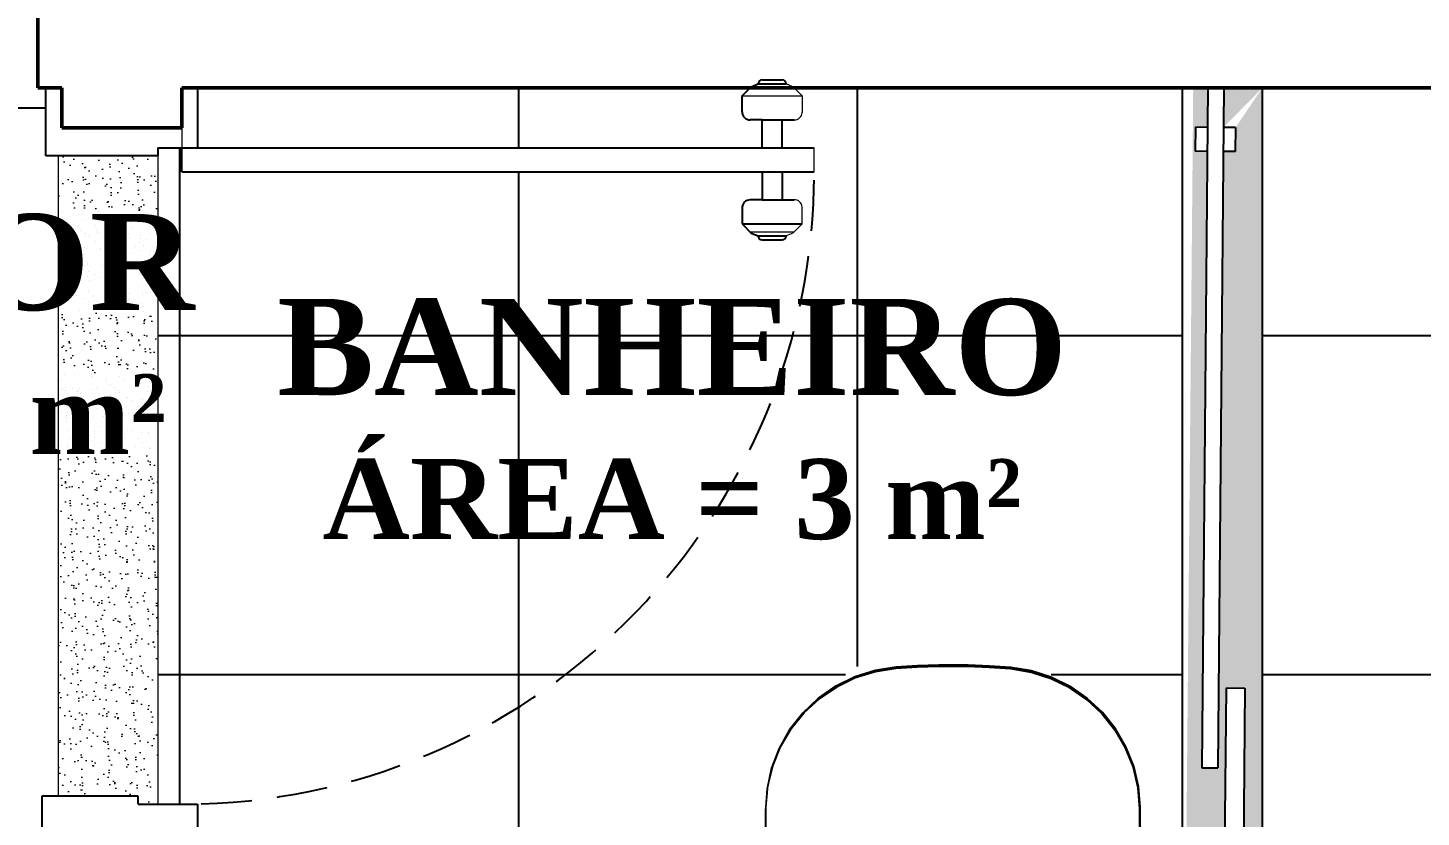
# Model space of a CAD drawing. Header units: millimetres. Extents: x 14929 to 124997, y 1647 to 25134.
# Drawn here: x 16077.2 to 16251.2, y 21783.3 to 21881.9 of the extents above; entities that cross this region are included whole.
import ezdxf

# ---------------------------------------------------------------- set-up
doc = ezdxf.new("R2010")
doc.units = ezdxf.units.MM
doc.linetypes.add('HIDDEN', pattern=[9.525, 6.35, -3.175])
for name, color, linetype in [('ACESSORIOS', 2, 'Continuous'), ('Piso', 55, 'Continuous'), ('PN010', 1, 'Continuous'), ('PORTAS', 3, 'Continuous'), ('Portas-Projeção', 55, 'HIDDEN')]:
    doc.layers.add(name, color=color, linetype=linetype)
for name, color, linetype, lineweight in [('Hachura', 1, 'Continuous', 9), ('Moveis', 1, 'Continuous', 9), ('Parede Baixa', 5, 'Continuous', 50), ('Pilares Sub-solo', 7, 'Continuous', 70), ('Pisos Externos', 15, 'Continuous', 9), ('Portas - Janelas', 2, 'Continuous', 20)]:
    doc.layers.add(name, color=color, linetype=linetype, lineweight=lineweight)
doc.styles.add('Valéria', font='romantic.ttf', dxfattribs={"height": 10})

# ---------------------------------------------------------------- blocks, each defined once
blk = doc.blocks.new('u')
at = {"layer": 'Moveis', "invisible_edges": 3}
for points in [[(12556.06, 3322.43), (12633.55, 3335.55), (12556.09, 3322.4)], [(12556.06, 3322.43), (12633.55, 3335.55), (12556.09, 3322.4)], [(12556.06, 3322.43), (12633.55, 3335.55), (12556.09, 3322.4)], [(12556.06, 3322.43), (12633.55, 3335.55), (12556.09, 3322.4)], [(12556.06, 3322.43), (12633.55, 3335.55), (12556.09, 3322.4)], [(12556.09, 3322.4), (12633.55, 3335.55), (12556.23, 3322.31)], [(12556.09, 3322.4), (12633.55, 3335.55), (12556.23, 3322.31)], [(12556.09, 3322.4), (12633.55, 3335.55), (12556.23, 3322.31)], [(12556.09, 3322.4), (12633.55, 3335.55), (12556.23, 3322.31)], [(12556.09, 3322.4), (12633.55, 3335.55), (12556.23, 3322.31)], [(12556.23, 3322.31), (12633.55, 3335.55), (12556.26, 3322.28)], [(12556.23, 3322.31), (12633.55, 3335.55), (12556.26, 3322.28)], [(12556.23, 3322.31), (12633.55, 3335.55), (12556.26, 3322.28)], [(12556.23, 3322.31), (12633.55, 3335.55), (12556.26, 3322.28)], [(12556.23, 3322.31), (12633.55, 3335.55), (12556.26, 3322.28)], [(12556.26, 3322.28), (12633.55, 3335.55), (12556.36, 3322.19)], [(12556.26, 3322.28), (12633.55, 3335.55), (12556.36, 3322.19)], [(12556.26, 3322.28), (12633.55, 3335.55), (12556.36, 3322.19)], [(12556.26, 3322.28), (12633.55, 3335.55), (12556.36, 3322.19)], [(12556.26, 3322.28), (12633.55, 3335.55), (12556.36, 3322.19)], [(12556.36, 3322.19), (12633.55, 3335.55), (12556.38, 3322.17)], [(12556.36, 3322.19), (12633.55, 3335.55), (12556.38, 3322.17)], [(12556.36, 3322.19), (12633.55, 3335.55), (12556.38, 3322.17)], [(12556.36, 3322.19), (12633.55, 3335.55), (12556.38, 3322.17)], [(12556.36, 3322.19), (12633.55, 3335.55), (12556.38, 3322.17)], [(12556.38, 3322.17), (12633.55, 3335.55), (12556.49, 3322.03)], [(12556.38, 3322.17), (12633.55, 3335.55), (12556.49, 3322.03)], [(12556.38, 3322.17), (12633.55, 3335.55), (12556.49, 3322.03)], [(12556.38, 3322.17), (12633.55, 3335.55), (12556.49, 3322.03)], [(12556.38, 3322.17), (12633.55, 3335.55), (12556.49, 3322.03)], [(12556.49, 3322.03), (12633.55, 3335.55), (12556.59, 3321.88)], [(12556.49, 3322.03), (12633.55, 3335.55), (12556.59, 3321.88)], [(12556.49, 3322.03), (12633.55, 3335.55), (12556.59, 3321.88)], [(12556.49, 3322.03), (12633.55, 3335.55), (12556.59, 3321.88)], [(12556.49, 3322.03), (12633.55, 3335.55), (12556.59, 3321.88)], [(12556.59, 3321.88), (12633.55, 3335.55), (12556.6, 3321.85)], [(12556.59, 3321.88), (12633.55, 3335.55), (12556.6, 3321.85)], [(12556.59, 3321.88), (12633.55, 3335.55), (12556.6, 3321.85)], [(12556.59, 3321.88), (12633.55, 3335.55), (12556.6, 3321.85)], [(12556.59, 3321.88), (12633.55, 3335.55), (12556.6, 3321.85)], [(12556.6, 3321.85), (12633.55, 3335.55), (12556.68, 3321.7)], [(12556.6, 3321.85), (12633.55, 3335.55), (12556.68, 3321.7)], [(12556.6, 3321.85), (12633.55, 3335.55), (12556.68, 3321.7)], [(12556.6, 3321.85), (12633.55, 3335.55), (12556.68, 3321.7)], [(12556.6, 3321.85), (12633.55, 3335.55), (12556.68, 3321.7)], [(12556.68, 3321.7), (12633.55, 3335.55), (12556.68, 3321.68)], [(12556.68, 3321.68), (12633.55, 3335.55), (12556.75, 3321.5)], [(12556.68, 3321.7), (12633.55, 3335.55), (12556.68, 3321.68)], [(12556.68, 3321.68), (12633.55, 3335.55), (12556.75, 3321.5)], [(12556.68, 3321.7), (12633.55, 3335.55), (12556.68, 3321.68)], [(12556.68, 3321.68), (12633.55, 3335.55), (12556.75, 3321.5)], [(12556.68, 3321.7), (12633.55, 3335.55), (12556.68, 3321.68)], [(12556.68, 3321.68), (12633.55, 3335.55), (12556.75, 3321.5)], [(12556.68, 3321.7), (12633.55, 3335.55), (12556.68, 3321.68)], [(12556.68, 3321.68), (12633.55, 3335.55), (12556.75, 3321.5)], [(12556.75, 3321.5), (12633.55, 3335.55), (12556.8, 3321.31)], [(12556.75, 3321.5), (12633.55, 3335.55), (12556.8, 3321.31)], [(12556.75, 3321.5), (12633.55, 3335.55), (12556.8, 3321.31)], [(12556.75, 3321.5), (12633.55, 3335.55), (12556.8, 3321.31)], [(12556.75, 3321.5), (12633.55, 3335.55), (12556.8, 3321.31)], [(12556.8, 3321.31), (12633.55, 3335.55), (12556.82, 3321.11)], [(12556.8, 3321.31), (12633.55, 3335.55), (12556.82, 3321.11)], [(12556.8, 3321.31), (12633.55, 3335.55), (12556.82, 3321.11)], [(12556.8, 3321.31), (12633.55, 3335.55), (12556.82, 3321.11)], [(12556.8, 3321.31), (12633.55, 3335.55), (12556.82, 3321.11)], [(12556.82, 3321.11), (12633.55, 3335.55), (12556.83, 3320.92)], [(12556.82, 3321.11), (12633.55, 3335.55), (12556.83, 3320.92)], [(12556.82, 3321.11), (12633.55, 3335.55), (12556.83, 3320.92)], [(12556.82, 3321.11), (12633.55, 3335.55), (12556.83, 3320.92)], [(12556.82, 3321.11), (12633.55, 3335.55), (12556.83, 3320.92)], [(12556.83, 3320.92), (12633.55, 3335.55), (12556.83, 3308.18)], [(12556.83, 3320.92), (12633.55, 3335.55), (12556.83, 3308.18)], [(12556.83, 3320.92), (12633.55, 3335.55), (12556.83, 3308.18)], [(12556.83, 3320.92), (12633.55, 3335.55), (12556.83, 3308.18)], [(12556.83, 3320.92), (12633.55, 3335.55), (12556.83, 3308.18)]]:
    blk.add_3dface(points, dxfattribs=at)

msp = doc.modelspace()

# ---------------------------------------------------------------- hatches: boundary and pattern name
at = {"layer": 'Piso'}
h = msp.add_hatch(dxfattribs=at)
h.set_pattern_fill('ANSI37', color=256, scale=13.333333, angle=225)
h.set_pattern_definition([(270, (-6467.544, 37760.763), (42.333333, -5e-14), []), (360, (-6467.544, 37760.763), (5e-14, 42.333333), [])])
h.paths.add_polyline_path([(16221.404, 21874.407), (16221.404, 21724.407), (16199.243, 21724.746), (16199.252, 21727.178), (16199.252, 21727.435), (16199.043, 21727.755), (16198.658, 21727.855), (16197.376, 21727.865), (16197.384, 21730.354), (16197.375, 21730.404), (16195.104, 21730.39), (16195.114, 21732.954), (16215.957, 21732.876), (16216.151, 21784.544), (16216.141, 21789.382), (16211.671, 21798.097), (16203.24, 21801.941), (16196.018, 21802.881), (16187.518, 21802.636), (16180.481, 21802.081), (16168.612, 21792.129), (16169.207, 21733.051), (16189.994, 21732.973), (16189.984, 21730.409), (16187.604, 21730.436), (16187.648, 21727.9), (16186.455, 21727.866), (16186.202, 21727.867), (16185.816, 21727.613), (16185.744, 21727.228), (16185.803, 21724.407), (16160.005, 21724.407), (16160.024, 21729.349), (16175.339, 21729.318), (16175.76, 21729.217), (16176.083, 21729.023), (16176.3, 21728.652), (16176.463, 21728.376), (16177.096, 21728.187), (16177.588, 21728.531), (16177.481, 21729.064), (16177.163, 21729.733), (16176.678, 21730.083), (16176.168, 21730.289), (16175.473, 21730.376), (16175.22, 21730.376), (16159.062, 21730.403), (16158.665, 21730.419), (16158.087, 21730.215), (16157.553, 21730.001), (16157.104, 21729.36), (16154.904, 21729.368), (16154.885, 21724.407), (16152.193, 21724.407), (16152.193, 21777.139), (16098.348, 21777.139), (16098.348, 21784.905), (16093.404, 21784.905), (16093.404, 21866.907), (16096.404, 21866.907), (16096.404, 21863.907), (16168.904, 21863.907), (16168.904, 21860.407), (16166.806, 21860.478), (16166.29, 21859.972), (16166.404, 21857.407), (16167.55, 21856.26), (16168.783, 21855.297), (16171.482, 21855.308), (16171.958, 21855.65), (16172.757, 21856.26), (16173.904, 21857.407), (16173.966, 21859.573), (16173.803, 21860.16), (16173.306, 21860.426), (16171.404, 21860.407), (16171.404, 21863.907), (16175.404, 21863.907), (16175.404, 21866.907), (16171.404, 21866.907), (16171.404, 21870.407), (16172.904, 21870.407), (16172.935, 21870.407), (16173.326, 21870.365), (16174.025, 21871.022), (16173.904, 21873.407), (16172.904, 21874.407), (16167.404, 21874.407), (16166.404, 21873.407), (16166.404, 21870.745), (16167.179, 21869.887), (16168.904, 21870.407), (16168.904, 21866.907), (16098.404, 21866.907), (16098.404, 21874.407), (16167.404, 21874.407)])
h.paths.add_polyline_path([(16296.404, 21874.407), (16296.404, 21724.407), (16280.921, 21725.798), (16280.421, 21727.142), (16280.197, 21727.421), (16274.156, 21727.339), (16274.283, 21731.148), (16273.648, 21736.718), (16272.521, 21736.718), (16272.521, 21764.945), (16285.093, 21764.945), (16285.093, 21795.626), (16254.349, 21795.626), (16254.349, 21764.945), (16266.921, 21764.945), (16266.921, 21736.718), (16265.794, 21736.718), (16265.286, 21729.971), (16265.286, 21727.339), (16259.366, 21727.339), (16258.994, 21727.391), (16258.521, 21725.798), (16231.404, 21724.407), (16231.404, 21874.407)])
at = {"layer": 'Pisos Externos'}
h = msp.add_hatch(dxfattribs=at)
h.set_pattern_fill('AR-SAND', color=256, scale=0.05, angle=495)
h.set_pattern_definition([(172.5, (24101.0074, -26357.9917), (-1.673767446, -1.78690674), [0, -1.9304, 0, -2.159, 0, -2.06375]), (142.5, (24101.0074, -26357.9917), (-4.12366426, -0.94505464), [0, -1.0414, 0, -1.7399, 0, -0.66675]), (102.5, (24102.112, -26359.0962), (-2.80166156, 2.79149913), [0, -0.635, 0, -2.286, 0, -2.9845]), (92.5, (24102.112, -26359.0962), (-3.4877539, 1.91140555), [0, -0.3175, 0, -1.4986, 0, -1.7145])])
h.paths.add_polyline_path([(16226.588, 21874.424), (16226.545, 21869.454), (16231.404, 21874.407)])
h.paths.add_polyline_path([(16228.045, 21869.448), (16228.02, 21866.447), (16231.404, 21874.407)], flags=17)
h.paths.add_polyline_path([(16222.768, 21874.486), (16222.725, 21869.486), (16223.045, 21869.484), (16224.545, 21869.471), (16224.588, 21874.471)])
h.paths.add_polyline_path([(16222.725, 21869.486), (16222.7, 21866.501), (16223.02, 21866.5), (16223.045, 21869.484)])
h.paths.add_polyline_path([(16226.235, 21720.816), (16226.243, 21720.816), (16226.23, 21719.291)])
h.paths.add_polyline_path([(16226.273, 21724.407), (16221.404, 21724.407), (16222.7, 21866.478), (16224.52, 21866.471), (16223.863, 21789.474), (16225.863, 21789.457), (16225.949, 21799.456), (16226.906, 21799.448)])
h.paths.add_polyline_path([(16231.404, 21724.407), (16228.589, 21724.407), (16229.228, 21799.428), (16225.949, 21799.456), (16226.52, 21866.454), (16228.02, 21866.441), (16231.404, 21874.407)])
h = msp.add_hatch(dxfattribs=at)
h.set_pattern_fill('AR-SAND', color=256, scale=0.05, angle=315)
h.set_pattern_definition([(352.5, (8437.3162, 118665.8552), (1.673767446, 1.786906744), [0, -1.9304, 0, -2.159, 0, -2.06375]), (322.5, (8437.3162, 118665.8552), (4.12366426, 0.94505464), [0, -1.0414, 0, -1.7399, 0, -0.66675]), (282.5, (8436.2117, 118666.9598), (2.80166156, -2.79149913), [0, -0.635, 0, -2.286, 0, -2.9845]), (272.5, (8436.2117, 118666.9598), (3.48775391, -1.91140555), [0, -0.3175, 0, -1.4986, 0, -1.7145])])
h.paths.add_polyline_path([(16090.932, 21785.907), (16090.932, 21784.905), (16093.404, 21784.905), (16093.404, 21865.907), (16080.989, 21865.907), (16080.989, 21785.907)])

# ---------------------------------------------------------------- linework, layer by layer
at = {"layer": 'ACESSORIOS', "color": 2, "linetype": 'Continuous'}
for p, q in [((16079.404, 21865.907), (16079.404, 21874.407)), ((16098.404, 21866.907), (16098.404, 21874.407))]:
    msp.add_line(p, q, dxfattribs=at)
at = {"layer": 'ACESSORIOS'}
for p, q in [((16079.404, 21874.407), (16081.404, 21874.407)), ((16098.404, 21874.407), (16096.404, 21874.407))]:
    msp.add_line(p, q, dxfattribs=at)
at = {"layer": 'Hachura'}
for p, q in [((16080.989, 21785.908), (16080.989, 21865.907)), ((16093.404, 21865.907), (16093.404, 21784.905))]:
    msp.add_line(p, q, dxfattribs=at)
at = {"layer": 'Moveis'}
for p, q in [((16180.481, 21800.861), (16183.019, 21801.665)), ((16183.031, 21801.611), (16180.502, 21800.809)), ((16183.019, 21801.665), (16185.647, 21802.081)), ((16183.031, 21801.611), (16185.652, 21802.025)), ((16183.053, 21801.455), (16185.622, 21801.857)), ((16188.283, 21802.03), (16185.622, 21801.857)), ((16185.647, 21802.081), (16188.311, 21802.253)), ((16188.313, 21802.197), (16185.652, 21802.025)), ((16188.283, 21802.03), (16190.948, 21802.111)), ((16188.311, 21802.253), (16190.978, 21802.335)), ((16190.979, 21802.278), (16188.313, 21802.197)), ((16190.948, 21802.111), (16194.62, 21802.097)), ((16190.978, 21802.335), (16192.312, 21802.341)), ((16194.65, 21802.265), (16190.979, 21802.278)), ((16192.312, 21802.341), (16194.651, 21802.321)), ((16194.62, 21802.097), (16197.284, 21801.996)), ((16197.315, 21802.163), (16194.65, 21802.265)), ((16194.651, 21802.321), (16197.318, 21802.219)), ((16197.284, 21801.996), (16199.944, 21801.804)), ((16197.315, 21802.163), (16199.975, 21801.971)), ((16197.318, 21802.219), (16199.98, 21802.027)), ((16202.51, 21801.382), (16199.944, 21801.804)), ((16202.54, 21801.55), (16199.975, 21801.971)), ((16199.98, 21802.027), (16202.553, 21801.604)), ((16202.54, 21801.55), (16205.016, 21800.757)), ((16202.553, 21801.604), (16205.037, 21800.809)), ((16178.093, 21799.687), (16180.481, 21800.861)), ((16178.121, 21799.639), (16180.502, 21800.809)), ((16180.571, 21800.681), (16178.23, 21799.552)), ((16183.053, 21801.455), (16180.571, 21800.681)), ((16202.51, 21801.382), (16204.986, 21800.59)), ((16207.319, 21799.443), (16204.986, 21800.59)), ((16205.016, 21800.757), (16207.349, 21799.611)), ((16205.037, 21800.809), (16207.378, 21799.659)), ((16173.972, 21796.342), (16175.907, 21798.169)), ((16175.942, 21798.126), (16174.013, 21796.304)), ((16176.079, 21798.092), (16174.165, 21796.333)), ((16175.907, 21798.169), (16178.093, 21799.687)), ((16175.942, 21798.126), (16178.121, 21799.639)), ((16176.079, 21798.092), (16178.23, 21799.552)), ((16209.459, 21797.967), (16207.319, 21799.443)), ((16209.489, 21798.134), (16207.349, 21799.611)), ((16207.378, 21799.659), (16209.524, 21798.178)), ((16209.489, 21798.134), (16211.39, 21796.361)), ((16209.524, 21798.178), (16211.431, 21796.399)), ((16172.332, 21794.245), (16173.972, 21796.342)), ((16172.529, 21794.312), (16174.165, 21796.333)), ((16209.459, 21797.967), (16211.359, 21796.193)), ((16213.01, 21794.328), (16211.39, 21796.361)), ((16211.431, 21796.399), (16213.057, 21794.359)), ((16172.379, 21794.214), (16174.013, 21796.304)), ((16212.98, 21794.16), (16211.359, 21796.193)), ((16171.024, 21791.928), (16172.332, 21794.245)), ((16172.379, 21794.214), (16171.075, 21791.903)), ((16172.529, 21794.312), (16171.207, 21792.074)), ((16212.98, 21794.16), (16214.285, 21791.912)), ((16213.01, 21794.328), (16214.315, 21792.08)), ((16213.057, 21794.359), (16214.366, 21792.104)), ((16170.077, 21789.44), (16171.024, 21791.928)), ((16171.207, 21792.074), (16170.227, 21789.666)), ((16170.227, 21789.666), (16171.075, 21791.903)), ((16215.246, 21789.497), (16214.285, 21791.912)), ((16214.315, 21792.08), (16215.277, 21789.664)), ((16214.366, 21792.104), (16215.331, 21789.681)), ((16169.513, 21786.839), (16170.077, 21789.44)), ((16169.83, 21788.039), (16170.227, 21789.666)), ((16169.83, 21788.039), (16170.131, 21789.424)), ((16170.131, 21789.424), (16170.227, 21789.666)), ((16215.844, 21786.967), (16215.246, 21789.497)), ((16215.874, 21787.134), (16215.277, 21789.664)), ((16215.331, 21789.681), (16215.93, 21787.143)), ((16169.611, 21787.14), (16169.83, 21788.039)), ((16169.371, 21784.552), (16169.513, 21786.839)), ((16169.537, 21786.344), (16169.371, 21784.552)), ((16169.593, 21786.944), (16169.537, 21786.344)), ((16169.568, 21786.831), (16169.537, 21786.344)), ((16169.568, 21786.831), (16169.593, 21786.944)), ((16169.611, 21787.14), (16169.593, 21786.944)), ((16215.844, 21786.967), (16216.064, 21784.376)), ((16215.874, 21787.134), (16216.095, 21784.544)), ((16215.93, 21787.143), (16216.151, 21784.544)), ((16169.343, 21784.183), (16169.151, 21733.051)), ((16169.371, 21784.552), (16169.219, 21744.047)), ((16169.343, 21784.183), (16169.371, 21784.552)), ((16216.095, 21784.544), (16215.901, 21732.876)), ((16215.91, 21743.414), (16216.064, 21784.376)), ((16216.151, 21784.544), (16215.957, 21732.876))]:
    msp.add_line(p, q, dxfattribs=at)
for points, invisible_edges in [([(16169.151, 21733.051), (16128.135, 21828.694), (16169.343, 21784.183)], 3), ([(16169.343, 21784.183), (16128.135, 21828.694), (16169.371, 21784.552)], 3), ([(16169.371, 21784.552), (16128.135, 21828.694), (16169.513, 21786.839)], 3), ([(16169.513, 21786.839), (16128.135, 21828.694), (16170.077, 21789.44)], 3), ([(16170.077, 21789.44), (16128.135, 21828.694), (16171.024, 21791.928)], 3), ([(16171.024, 21791.928), (16128.135, 21828.694), (16172.332, 21794.245)], 3), ([(16172.332, 21794.245), (16128.135, 21828.694), (16173.972, 21796.342)], 3), ([(16173.972, 21796.342), (16128.135, 21828.694), (16175.907, 21798.169)], 3), ([(16175.907, 21798.169), (16128.135, 21828.694), (16178.093, 21799.687)], 3), ([(16178.093, 21799.687), (16128.135, 21828.694), (16180.481, 21800.861)], 3), ([(16180.481, 21800.861), (16128.135, 21828.694), (16183.019, 21801.665)], 3), ([(16183.019, 21801.665), (16128.135, 21828.694), (16185.647, 21802.081)], 3), ([(16185.647, 21802.081), (16128.135, 21828.694), (16188.311, 21802.253)], 3), ([(16188.311, 21802.253), (16128.135, 21828.694), (16190.978, 21802.335)], 3), ([(16190.978, 21802.335), (16128.135, 21828.694), (16192.312, 21802.341)], 3), ([(16169.151, 21733.051), (16128.135, 21828.694), (16169.343, 21784.183)], 3), ([(16169.343, 21784.183), (16128.135, 21828.694), (16169.371, 21784.552)], 3), ([(16169.371, 21784.552), (16128.135, 21828.694), (16169.513, 21786.839)], 3), ([(16169.513, 21786.839), (16128.135, 21828.694), (16170.077, 21789.44)], 3), ([(16170.077, 21789.44), (16128.135, 21828.694), (16171.024, 21791.928)], 3), ([(16171.024, 21791.928), (16128.135, 21828.694), (16172.332, 21794.245)], 3), ([(16172.332, 21794.245), (16128.135, 21828.694), (16173.972, 21796.342)], 3), ([(16173.972, 21796.342), (16128.135, 21828.694), (16175.907, 21798.169)], 3), ([(16175.907, 21798.169), (16128.135, 21828.694), (16178.093, 21799.687)], 3), ([(16178.093, 21799.687), (16128.135, 21828.694), (16180.481, 21800.861)], 3), ([(16180.481, 21800.861), (16128.135, 21828.694), (16183.019, 21801.665)], 3), ([(16183.019, 21801.665), (16128.135, 21828.694), (16185.647, 21802.081)], 3), ([(16185.647, 21802.081), (16128.135, 21828.694), (16188.311, 21802.253)], 3), ([(16188.311, 21802.253), (16128.135, 21828.694), (16190.978, 21802.335)], 3), ([(16190.978, 21802.335), (16128.135, 21828.694), (16192.312, 21802.341)], 3), ([(16169.151, 21733.051), (16128.135, 21828.694), (16169.343, 21784.183)], 3), ([(16169.343, 21784.183), (16128.135, 21828.694), (16169.371, 21784.552)], 3), ([(16169.371, 21784.552), (16128.135, 21828.694), (16169.513, 21786.839)], 3), ([(16169.513, 21786.839), (16128.135, 21828.694), (16170.077, 21789.44)], 3), ([(16170.077, 21789.44), (16128.135, 21828.694), (16171.024, 21791.928)], 3), ([(16171.024, 21791.928), (16128.135, 21828.694), (16172.332, 21794.245)], 3), ([(16172.332, 21794.245), (16128.135, 21828.694), (16173.972, 21796.342)], 3), ([(16173.972, 21796.342), (16128.135, 21828.694), (16175.907, 21798.169)], 3), ([(16175.907, 21798.169), (16128.135, 21828.694), (16178.093, 21799.687)], 3), ([(16178.093, 21799.687), (16128.135, 21828.694), (16180.481, 21800.861)], 3), ([(16180.481, 21800.861), (16128.135, 21828.694), (16183.019, 21801.665)], 3), ([(16183.019, 21801.665), (16128.135, 21828.694), (16185.647, 21802.081)], 3), ([(16185.647, 21802.081), (16128.135, 21828.694), (16188.311, 21802.253)], 3), ([(16188.311, 21802.253), (16128.135, 21828.694), (16190.978, 21802.335)], 3), ([(16190.978, 21802.335), (16128.135, 21828.694), (16192.312, 21802.341)], 3), ([(16169.151, 21733.051), (16128.135, 21828.694), (16169.343, 21784.183)], 3), ([(16169.343, 21784.183), (16128.135, 21828.694), (16169.371, 21784.552)], 3), ([(16169.371, 21784.552), (16128.135, 21828.694), (16169.513, 21786.839)], 3), ([(16169.513, 21786.839), (16128.135, 21828.694), (16170.077, 21789.44)], 3), ([(16170.077, 21789.44), (16128.135, 21828.694), (16171.024, 21791.928)], 3), ([(16171.024, 21791.928), (16128.135, 21828.694), (16172.332, 21794.245)], 3), ([(16172.332, 21794.245), (16128.135, 21828.694), (16173.972, 21796.342)], 3), ([(16173.972, 21796.342), (16128.135, 21828.694), (16175.907, 21798.169)], 3), ([(16175.907, 21798.169), (16128.135, 21828.694), (16178.093, 21799.687)], 3), ([(16178.093, 21799.687), (16128.135, 21828.694), (16180.481, 21800.861)], 3), ([(16180.481, 21800.861), (16128.135, 21828.694), (16183.019, 21801.665)], 3), ([(16183.019, 21801.665), (16128.135, 21828.694), (16185.647, 21802.081)], 3), ([(16185.647, 21802.081), (16128.135, 21828.694), (16188.311, 21802.253)], 3), ([(16188.311, 21802.253), (16128.135, 21828.694), (16190.978, 21802.335)], 3), ([(16190.978, 21802.335), (16128.135, 21828.694), (16192.312, 21802.341)], 3), ([(16169.151, 21733.051), (16128.135, 21828.694), (16169.343, 21784.183)], 3), ([(16169.343, 21784.183), (16128.135, 21828.694), (16169.371, 21784.552)], 3), ([(16169.371, 21784.552), (16128.135, 21828.694), (16169.513, 21786.839)], 3), ([(16169.513, 21786.839), (16128.135, 21828.694), (16170.077, 21789.44)], 3), ([(16170.077, 21789.44), (16128.135, 21828.694), (16171.024, 21791.928)], 3), ([(16171.024, 21791.928), (16128.135, 21828.694), (16172.332, 21794.245)], 3), ([(16172.332, 21794.245), (16128.135, 21828.694), (16173.972, 21796.342)], 3), ([(16173.972, 21796.342), (16128.135, 21828.694), (16175.907, 21798.169)], 3), ([(16175.907, 21798.169), (16128.135, 21828.694), (16178.093, 21799.687)], 3), ([(16178.093, 21799.687), (16128.135, 21828.694), (16180.481, 21800.861)], 3), ([(16180.481, 21800.861), (16128.135, 21828.694), (16183.019, 21801.665)], 3), ([(16183.019, 21801.665), (16128.135, 21828.694), (16185.647, 21802.081)], 3), ([(16185.647, 21802.081), (16128.135, 21828.694), (16188.311, 21802.253)], 3), ([(16188.311, 21802.253), (16128.135, 21828.694), (16190.978, 21802.335)], 3), ([(16190.978, 21802.335), (16128.135, 21828.694), (16192.312, 21802.341)], 3), ([(16183.031, 21801.611), (16180.481, 21800.861), (16183.019, 21801.665)], 13), ([(16180.502, 21800.809), (16180.481, 21800.861), (16183.031, 21801.611)], 3), ([(16183.053, 21801.455), (16180.502, 21800.809), (16183.031, 21801.611)], 13), ([(16185.652, 21802.025), (16183.019, 21801.665), (16185.647, 21802.081)], 13), ([(16183.031, 21801.611), (16183.019, 21801.665), (16185.652, 21802.025)], 3), ([(16185.622, 21801.857), (16183.031, 21801.611), (16185.652, 21802.025)], 13), ([(16183.053, 21801.455), (16183.031, 21801.611), (16185.622, 21801.857)], 3), ([(16199.944, 21801.804), (16183.053, 21801.455), (16185.622, 21801.857)], 13), ([(16202.51, 21801.382), (16183.053, 21801.455), (16199.944, 21801.804)], 3), ([(16197.284, 21801.996), (16185.622, 21801.857), (16188.283, 21802.03)], 13), ([(16185.622, 21801.857), (16185.652, 21802.025), (16188.283, 21802.03)], 3), ([(16199.944, 21801.804), (16185.622, 21801.857), (16197.284, 21801.996)], 3), ([(16188.313, 21802.197), (16185.647, 21802.081), (16188.311, 21802.253)], 13), ([(16185.652, 21802.025), (16185.647, 21802.081), (16188.313, 21802.197)], 3), ([(16188.283, 21802.03), (16185.652, 21802.025), (16188.313, 21802.197)], 13), ([(16188.283, 21802.03), (16188.313, 21802.197), (16190.948, 21802.111)], 3), ([(16197.284, 21801.996), (16188.283, 21802.03), (16190.948, 21802.111)], 13), ([(16190.979, 21802.278), (16188.311, 21802.253), (16190.978, 21802.335)], 13), ([(16188.313, 21802.197), (16188.311, 21802.253), (16190.979, 21802.278)], 3), ([(16194.65, 21802.265), (16188.313, 21802.197), (16190.979, 21802.278)], 1), ([(16197.315, 21802.163), (16188.313, 21802.197), (16194.65, 21802.265)], 3), ([(16190.948, 21802.111), (16188.313, 21802.197), (16194.62, 21802.097)], 3), ([(16197.284, 21801.996), (16190.948, 21802.111), (16194.62, 21802.097)], 1), ([(16194.651, 21802.321), (16190.978, 21802.335), (16192.312, 21802.341)], 1), ([(16194.651, 21802.321), (16194.65, 21802.265), (16190.979, 21802.278)], 13), ([(16241.782, 21802.231), (16194.651, 21802.321), (16192.312, 21802.341)], 13), ([(16241.782, 21802.231), (16194.651, 21802.321), (16192.312, 21802.341)], 13), ([(16241.782, 21802.231), (16194.651, 21802.321), (16192.312, 21802.341)], 13), ([(16241.782, 21802.231), (16194.651, 21802.321), (16192.312, 21802.341)], 13), ([(16241.782, 21802.231), (16194.651, 21802.321), (16192.312, 21802.341)], 13), ([(16197.315, 21802.163), (16197.284, 21801.996), (16194.62, 21802.097)], 13), ([(16197.318, 21802.219), (16194.65, 21802.265), (16194.651, 21802.321)], 3), ([(16197.318, 21802.219), (16197.315, 21802.163), (16194.65, 21802.265)], 13), ([(16241.767, 21802.133), (16197.318, 21802.219), (16194.651, 21802.321)], 13), ([(16241.767, 21802.133), (16197.318, 21802.219), (16194.651, 21802.321)], 13), ([(16241.767, 21802.133), (16197.318, 21802.219), (16194.651, 21802.321)], 13), ([(16241.767, 21802.133), (16197.318, 21802.219), (16194.651, 21802.321)], 13), ([(16241.767, 21802.133), (16197.318, 21802.219), (16194.651, 21802.321)], 13), ([(16199.975, 21801.971), (16197.284, 21801.996), (16197.315, 21802.163)], 3), ([(16199.975, 21801.971), (16199.944, 21801.804), (16197.284, 21801.996)], 13), ([(16199.98, 21802.027), (16197.315, 21802.163), (16197.318, 21802.219)], 3), ([(16199.98, 21802.027), (16199.975, 21801.971), (16197.315, 21802.163)], 13), ([(16241.739, 21801.937), (16199.98, 21802.027), (16197.318, 21802.219)], 13), ([(16241.739, 21801.937), (16199.98, 21802.027), (16197.318, 21802.219)], 13), ([(16241.739, 21801.937), (16199.98, 21802.027), (16197.318, 21802.219)], 13), ([(16241.739, 21801.937), (16199.98, 21802.027), (16197.318, 21802.219)], 13), ([(16241.739, 21801.937), (16199.98, 21802.027), (16197.318, 21802.219)], 13), ([(16202.54, 21801.55), (16199.944, 21801.804), (16199.975, 21801.971)], 3), ([(16202.54, 21801.55), (16202.51, 21801.382), (16199.944, 21801.804)], 13), ([(16202.553, 21801.604), (16199.975, 21801.971), (16199.98, 21802.027)], 3), ([(16202.553, 21801.604), (16202.54, 21801.55), (16199.975, 21801.971)], 13), ([(16241.691, 21801.543), (16202.553, 21801.604), (16199.98, 21802.027)], 13), ([(16241.691, 21801.543), (16202.553, 21801.604), (16199.98, 21802.027)], 13), ([(16241.691, 21801.543), (16202.553, 21801.604), (16199.98, 21802.027)], 13), ([(16241.691, 21801.543), (16202.553, 21801.604), (16199.98, 21802.027)], 13), ([(16241.691, 21801.543), (16202.553, 21801.604), (16199.98, 21802.027)], 13), ([(16205.016, 21800.757), (16202.51, 21801.382), (16202.54, 21801.55)], 3), ([(16205.037, 21800.809), (16202.54, 21801.55), (16202.553, 21801.604)], 3), ([(16205.037, 21800.809), (16205.016, 21800.757), (16202.54, 21801.55)], 13), ([(16241.617, 21800.755), (16205.037, 21800.809), (16202.553, 21801.604)], 13), ([(16241.617, 21800.755), (16205.037, 21800.809), (16202.553, 21801.604)], 13), ([(16241.617, 21800.755), (16205.037, 21800.809), (16202.553, 21801.604)], 13), ([(16241.617, 21800.755), (16205.037, 21800.809), (16202.553, 21801.604)], 13), ([(16241.617, 21800.755), (16205.037, 21800.809), (16202.553, 21801.604)], 13), ([(16180.502, 21800.809), (16178.093, 21799.687), (16180.481, 21800.861)], 13), ([(16178.121, 21799.639), (16178.093, 21799.687), (16180.502, 21800.809)], 3), ([(16180.571, 21800.681), (16178.121, 21799.639), (16180.502, 21800.809)], 13), ([(16178.23, 21799.552), (16178.121, 21799.639), (16180.571, 21800.681)], 3), ([(16204.986, 21800.59), (16178.23, 21799.552), (16180.571, 21800.681)], 13), ([(16207.319, 21799.443), (16178.23, 21799.552), (16204.986, 21800.59)], 3), ([(16180.571, 21800.681), (16180.502, 21800.809), (16183.053, 21801.455)], 3), ([(16202.51, 21801.382), (16180.571, 21800.681), (16183.053, 21801.455)], 13), ([(16204.986, 21800.59), (16180.571, 21800.681), (16202.51, 21801.382)], 3), ([(16205.016, 21800.757), (16204.986, 21800.59), (16202.51, 21801.382)], 13), ([(16207.349, 21799.611), (16204.986, 21800.59), (16205.016, 21800.757)], 3), ([(16207.349, 21799.611), (16207.319, 21799.443), (16204.986, 21800.59)], 13), ([(16207.378, 21799.659), (16205.016, 21800.757), (16205.037, 21800.809)], 3), ([(16207.378, 21799.659), (16207.349, 21799.611), (16205.016, 21800.757)], 13), ([(16241.581, 21799.57), (16207.378, 21799.659), (16205.037, 21800.809)], 13), ([(16241.581, 21799.57), (16207.378, 21799.659), (16205.037, 21800.809)], 13), ([(16241.581, 21799.57), (16207.378, 21799.659), (16205.037, 21800.809)], 13), ([(16241.581, 21799.57), (16207.378, 21799.659), (16205.037, 21800.809)], 13), ([(16241.581, 21799.57), (16207.378, 21799.659), (16205.037, 21800.809)], 13), ([(16175.942, 21798.126), (16173.972, 21796.342), (16175.907, 21798.169)], 13), ([(16174.013, 21796.304), (16173.972, 21796.342), (16175.942, 21798.126)], 3), ([(16174.165, 21796.333), (16174.013, 21796.304), (16175.942, 21798.126)], 13), ([(16174.165, 21796.333), (16175.942, 21798.126), (16176.079, 21798.092)], 3), ([(16209.459, 21797.967), (16174.165, 21796.333), (16176.079, 21798.092)], 13), ([(16178.121, 21799.639), (16175.907, 21798.169), (16178.093, 21799.687)], 13), ([(16175.942, 21798.126), (16175.907, 21798.169), (16178.121, 21799.639)], 3), ([(16178.23, 21799.552), (16175.942, 21798.126), (16178.121, 21799.639)], 13), ([(16176.079, 21798.092), (16175.942, 21798.126), (16178.23, 21799.552)], 3), ([(16207.319, 21799.443), (16176.079, 21798.092), (16178.23, 21799.552)], 13), ([(16209.459, 21797.967), (16176.079, 21798.092), (16207.319, 21799.443)], 3), ([(16209.489, 21798.134), (16207.319, 21799.443), (16207.349, 21799.611)], 3), ([(16209.489, 21798.134), (16209.459, 21797.967), (16207.319, 21799.443)], 13), ([(16209.524, 21798.178), (16207.349, 21799.611), (16207.378, 21799.659)], 3), ([(16209.524, 21798.178), (16209.489, 21798.134), (16207.349, 21799.611)], 13), ([(16242.015, 21798.094), (16209.524, 21798.178), (16207.378, 21799.659)], 13), ([(16242.015, 21798.094), (16209.524, 21798.178), (16207.378, 21799.659)], 13), ([(16242.015, 21798.094), (16209.524, 21798.178), (16207.378, 21799.659)], 13), ([(16242.015, 21798.094), (16209.524, 21798.178), (16207.378, 21799.659)], 13), ([(16242.015, 21798.094), (16209.524, 21798.178), (16207.378, 21799.659)], 13), ([(16211.39, 21796.361), (16209.459, 21797.967), (16209.489, 21798.134)], 3), ([(16211.431, 21796.399), (16209.489, 21798.134), (16209.524, 21798.178)], 3), ([(16211.431, 21796.399), (16211.39, 21796.361), (16209.489, 21798.134)], 13), ([(16209.524, 21798.178), (16242.013, 21797.536), (16211.431, 21796.399)], 3), ([(16209.524, 21798.178), (16242.013, 21797.536), (16211.431, 21796.399)], 3), ([(16209.524, 21798.178), (16242.013, 21797.536), (16211.431, 21796.399)], 3), ([(16209.524, 21798.178), (16242.013, 21797.536), (16211.431, 21796.399)], 3), ([(16209.524, 21798.178), (16242.013, 21797.536), (16211.431, 21796.399)], 3), ([(16174.013, 21796.304), (16172.332, 21794.245), (16173.972, 21796.342)], 13), ([(16211.359, 21796.193), (16172.529, 21794.312), (16174.165, 21796.333)], 13), ([(16172.529, 21794.312), (16174.013, 21796.304), (16174.165, 21796.333)], 3), ([(16211.359, 21796.193), (16174.165, 21796.333), (16209.459, 21797.967)], 3), ([(16211.39, 21796.361), (16211.359, 21796.193), (16209.459, 21797.967)], 13), ([(16213.01, 21794.328), (16211.359, 21796.193), (16211.39, 21796.361)], 3), ([(16213.057, 21794.359), (16211.39, 21796.361), (16211.431, 21796.399)], 3), ([(16213.057, 21794.359), (16213.01, 21794.328), (16211.39, 21796.361)], 13), ([(16211.431, 21796.399), (16242.524, 21795.616), (16213.057, 21794.359)], 3), ([(16211.431, 21796.399), (16242.524, 21795.616), (16213.057, 21794.359)], 3), ([(16211.431, 21796.399), (16242.524, 21795.616), (16213.057, 21794.359)], 3), ([(16211.431, 21796.399), (16242.524, 21795.616), (16213.057, 21794.359)], 3), ([(16211.431, 21796.399), (16242.524, 21795.616), (16213.057, 21794.359)], 3), ([(16172.379, 21794.214), (16172.332, 21794.245), (16174.013, 21796.304)], 3), ([(16172.529, 21794.312), (16172.379, 21794.214), (16174.013, 21796.304)], 13), ([(16212.98, 21794.16), (16172.529, 21794.312), (16211.359, 21796.193)], 3), ([(16213.01, 21794.328), (16212.98, 21794.16), (16211.359, 21796.193)], 13), ([(16242.572, 21795.615), (16214.366, 21792.104), (16213.057, 21794.359)], 13), ([(16242.572, 21795.615), (16214.366, 21792.104), (16213.057, 21794.359)], 13), ([(16242.572, 21795.615), (16214.366, 21792.104), (16213.057, 21794.359)], 13), ([(16242.572, 21795.615), (16214.366, 21792.104), (16213.057, 21794.359)], 13), ([(16242.572, 21795.615), (16214.366, 21792.104), (16213.057, 21794.359)], 13), ([(16242.572, 21795.615), (16215.331, 21789.681), (16214.366, 21792.104)], 13), ([(16242.572, 21795.615), (16215.331, 21789.681), (16214.366, 21792.104)], 13), ([(16242.572, 21795.615), (16215.331, 21789.681), (16214.366, 21792.104)], 13), ([(16242.572, 21795.615), (16215.331, 21789.681), (16214.366, 21792.104)], 13), ([(16242.572, 21795.615), (16215.331, 21789.681), (16214.366, 21792.104)], 13), ([(16242.572, 21795.615), (16215.93, 21787.143), (16215.331, 21789.681)], 13), ([(16242.572, 21795.615), (16215.93, 21787.143), (16215.331, 21789.681)], 13), ([(16242.572, 21795.615), (16215.93, 21787.143), (16215.331, 21789.681)], 13), ([(16242.572, 21795.615), (16215.93, 21787.143), (16215.331, 21789.681)], 13), ([(16242.572, 21795.615), (16215.93, 21787.143), (16215.331, 21789.681)], 13), ([(16172.379, 21794.214), (16171.024, 21791.928), (16172.332, 21794.245)], 13), ([(16171.075, 21791.903), (16171.024, 21791.928), (16172.379, 21794.214)], 3), ([(16171.207, 21792.074), (16171.075, 21791.903), (16172.379, 21794.214)], 13), ([(16212.98, 21794.16), (16171.207, 21792.074), (16172.529, 21794.312)], 13), ([(16171.207, 21792.074), (16172.379, 21794.214), (16172.529, 21794.312)], 3), ([(16214.285, 21791.912), (16171.207, 21792.074), (16212.98, 21794.16)], 3), ([(16214.315, 21792.08), (16212.98, 21794.16), (16213.01, 21794.328)], 3), ([(16214.315, 21792.08), (16214.285, 21791.912), (16212.98, 21794.16)], 13), ([(16214.366, 21792.104), (16213.01, 21794.328), (16213.057, 21794.359)], 3), ([(16214.366, 21792.104), (16214.315, 21792.08), (16213.01, 21794.328)], 13), ([(16170.227, 21789.666), (16170.077, 21789.44), (16171.024, 21791.928)], 13), ([(16214.285, 21791.912), (16170.227, 21789.666), (16171.207, 21792.074)], 13), ([(16171.075, 21791.903), (16171.207, 21792.074), (16170.227, 21789.666)], 1), ([(16170.227, 21789.666), (16171.024, 21791.928), (16171.075, 21791.903)], 3), ([(16215.246, 21789.497), (16170.227, 21789.666), (16214.285, 21791.912)], 3), ([(16215.277, 21789.664), (16214.285, 21791.912), (16214.315, 21792.08)], 3), ([(16215.277, 21789.664), (16215.246, 21789.497), (16214.285, 21791.912)], 13), ([(16215.331, 21789.681), (16214.315, 21792.08), (16214.366, 21792.104)], 3), ([(16215.331, 21789.681), (16215.277, 21789.664), (16214.315, 21792.08)], 13), ([(16169.611, 21787.14), (16169.513, 21786.839), (16170.077, 21789.44)], 13), ([(16215.844, 21786.967), (16169.611, 21787.14), (16215.246, 21789.497)], 3), ([(16215.246, 21789.497), (16169.611, 21787.14), (16169.83, 21788.039)], 13), ([(16169.611, 21787.14), (16170.077, 21789.44), (16169.83, 21788.039)], 3), ([(16215.246, 21789.497), (16169.83, 21788.039), (16170.227, 21789.666)], 13), ([(16169.83, 21788.039), (16170.077, 21789.44), (16170.131, 21789.424)], 3), ([(16170.131, 21789.424), (16170.077, 21789.44), (16170.227, 21789.666)], 3), ([(16215.874, 21787.134), (16215.246, 21789.497), (16215.277, 21789.664)], 3), ([(16215.874, 21787.134), (16215.844, 21786.967), (16215.246, 21789.497)], 13), ([(16215.93, 21787.143), (16215.277, 21789.664), (16215.331, 21789.681)], 3), ([(16215.93, 21787.143), (16215.874, 21787.134), (16215.277, 21789.664)], 13), ([(16216.064, 21784.376), (16169.371, 21784.552), (16215.844, 21786.967)], 3), ([(16215.844, 21786.967), (16169.371, 21784.552), (16169.537, 21786.344)], 13), ([(16169.513, 21786.839), (16169.537, 21786.344), (16169.371, 21784.552)], 1), ([(16169.593, 21786.944), (16169.513, 21786.839), (16169.611, 21787.14)], 3), ([(16169.568, 21786.831), (16169.513, 21786.839), (16169.593, 21786.944)], 3), ([(16169.537, 21786.344), (16169.513, 21786.839), (16169.568, 21786.831)], 3), ([(16215.844, 21786.967), (16169.537, 21786.344), (16169.593, 21786.944)], 13), ([(16215.844, 21786.967), (16169.593, 21786.944), (16169.611, 21787.14)], 13), ([(16216.095, 21784.544), (16215.844, 21786.967), (16215.874, 21787.134)], 3), ([(16216.095, 21784.544), (16216.064, 21784.376), (16215.844, 21786.967)], 13), ([(16216.151, 21784.544), (16215.874, 21787.134), (16215.93, 21787.143)], 3), ([(16216.151, 21784.544), (16216.095, 21784.544), (16215.874, 21787.134)], 13), ([(16241.989, 21786.176), (16216.151, 21784.544), (16215.93, 21787.143)], 13), ([(16241.989, 21786.176), (16216.151, 21784.544), (16215.93, 21787.143)], 13), ([(16241.989, 21786.176), (16216.151, 21784.544), (16215.93, 21787.143)], 13), ([(16241.989, 21786.176), (16216.151, 21784.544), (16215.93, 21787.143)], 13), ([(16241.989, 21786.176), (16216.151, 21784.544), (16215.93, 21787.143)], 13), ([(16169.219, 21744.047), (16169.151, 21733.051), (16169.343, 21784.183)], 13), ([(16169.219, 21744.047), (16169.343, 21784.183), (16169.371, 21784.552)], 1), ([(16216.064, 21784.376), (16169.219, 21744.047), (16169.371, 21784.552)], 13), ([(16216.064, 21784.376), (16169.249, 21744.007), (16169.219, 21744.047)], 13), ([(16216.064, 21784.376), (16169.441, 21743.748), (16169.249, 21744.007)], 13), ([(16215.91, 21743.414), (16169.441, 21743.748), (16216.064, 21784.376)], 3), ([(16215.901, 21732.876), (16215.91, 21743.414), (16216.095, 21784.544)], 3), ([(16216.095, 21784.544), (16215.91, 21743.414), (16216.064, 21784.376)], 13), ([(16217.381, 21734.278), (16215.957, 21732.876), (16216.151, 21784.544)], 13), ([(16217.381, 21734.278), (16215.957, 21732.876), (16216.151, 21784.544)], 13), ([(16217.381, 21734.278), (16215.957, 21732.876), (16216.151, 21784.544)], 13), ([(16217.381, 21734.278), (16215.957, 21732.876), (16216.151, 21784.544)], 13), ([(16215.957, 21732.876), (16216.095, 21784.544), (16216.151, 21784.544)], 3), ([(16217.381, 21734.278), (16215.957, 21732.876), (16216.151, 21784.544)], 13)]:
    msp.add_3dface(points, dxfattribs=dict(at, invisible_edges=invisible_edges))
msp.add_3dface([(16170.227, 21789.666), (16169.83, 21788.039), (16170.131, 21789.424)], dxfattribs=at)
at = {"layer": 'Parede Baixa'}
for p, q in [((16078.404, 21874.407), (16078.404, 21889.407)), ((16078.404, 21874.407), (16081.404, 21874.407)), ((16081.404, 21869.407), (16081.404, 21874.407)), ((16096.404, 21874.407), (16296.404, 21874.407)), ((16096.404, 21869.407), (16096.404, 21874.407)), ((16081.404, 21869.407), (16096.404, 21869.407))]:
    msp.add_line(p, q, dxfattribs=at)
at = {"layer": 'Piso'}
for p, q in [((16221.404, 21874.407), (16221.404, 21724.407)), ((16231.404, 21874.407), (16231.404, 21724.407))]:
    msp.add_line(p, q, dxfattribs=at)
at = {"layer": 'PN010'}
for p, q in [((16224.588, 21874.471), (16223.863, 21789.474)), ((16226.588, 21874.454), (16225.863, 21789.457)), ((16223.045, 21869.484), (16223.02, 21866.484)), ((16224.545, 21869.471), (16223.045, 21869.484)), ((16228.045, 21869.441), (16226.545, 21869.454)), ((16228.045, 21869.441), (16228.02, 21866.441)), ((16224.52, 21866.471), (16223.02, 21866.484)), ((16228.02, 21866.441), (16226.52, 21866.454)), ((16226.238, 21724.407, -9825), (16226.906, 21799.448, -9825)), ((16226.906, 21799.448), (16229.228, 21799.428)), ((16229.228, 21799.428, -9825), (16228.504, 21724.365, -9825)), ((16223.863, 21789.474), (16225.863, 21789.457))]:
    msp.add_line(p, q, dxfattribs=at)
at = {"layer": 'PORTAS', "color": 2, "linetype": 'Continuous'}
for p, q in [((16167.55, 21874.553), (16168.404, 21874.907)), ((16168.404, 21874.907), (16171.904, 21874.907)), ((16168.904, 21875.407), (16171.404, 21875.407)), ((16166.404, 21873.407), (16167.55, 21874.553)), ((16166.404, 21871.407), (16166.404, 21873.407)), ((16166.472, 21873.475), (16166.54, 21873.407)), ((16074.904, 21871.902), (16079.404, 21871.902)), ((16168.904, 21870.407), (16167.404, 21870.407)), ((16168.904, 21866.907), (16168.904, 21870.407)), ((16168.904, 21870.407), (16171.404, 21870.407)), ((16171.404, 21866.907), (16171.404, 21870.407)), ((16171.404, 21870.407), (16172.904, 21870.407)), ((16093.404, 21866.907), (16098.404, 21866.907)), ((16093.404, 21866.907), (16093.404, 21865.907)), ((16096.404, 21866.907), (16175.404, 21866.907)), ((16096.404, 21863.907), (16096.404, 21866.907)), ((16093.404, 21865.907), (16079.404, 21865.907)), ((16096.404, 21863.907), (16175.404, 21863.907)), ((16168.904, 21863.907), (16168.904, 21860.407)), ((16171.404, 21863.907), (16171.404, 21860.407)), ((16166.404, 21859.407), (16166.404, 21857.407)), ((16168.904, 21860.407), (16167.404, 21860.407)), ((16168.904, 21860.407), (16171.404, 21860.407)), ((16171.404, 21860.407), (16172.904, 21860.407)), ((16166.404, 21857.407), (16173.904, 21857.407)), ((16166.404, 21857.407), (16167.55, 21856.26)), ((16167.55, 21856.26), (16168.404, 21855.907)), ((16168.404, 21855.907), (16171.904, 21855.907)), ((16168.904, 21855.407), (16171.404, 21855.407)), ((16078.899, 21785.907), (16078.899, 21777.417)), ((16090.932, 21785.907), (16078.899, 21785.907)), ((16090.932, 21784.905), (16090.932, 21785.907)), ((16090.932, 21784.905), (16098.348, 21784.905)), ((16098.348, 21784.905), (16098.348, 21777.139))]:
    msp.add_line(p, q, dxfattribs=at)
for centre, radius, start, end in [((16168.904, 21874.907), 0.5, 90, 180), ((16171.404, 21874.907), 0.5, 0, 90), ((16167.404, 21871.407), 1, 180, 270), ((16167.404, 21859.407), 1, 90, 180), ((16168.904, 21855.907), 0.5, 180, 270), ((16171.404, 21855.907), 0.5, 270, 0)]:
    msp.add_arc(centre, radius, start, end, dxfattribs=at)
at = {"layer": 'Portas - Janelas', "color": 2, "linetype": 'Continuous'}
for p, q in [((16172.757, 21874.553), (16171.904, 21874.907)), ((16166.404, 21873.407), (16173.904, 21873.407)), ((16167.404, 21874.407), (16172.904, 21874.407)), ((16167.404, 21856.407), (16172.904, 21856.407)), ((16172.757, 21856.26), (16171.904, 21855.907))]:
    msp.add_line(p, q, dxfattribs=at)
at = {"layer": 'Portas - Janelas'}
for p, q in [((16172.757, 21874.553), (16172.904, 21874.407)), ((16172.904, 21874.407), (16173.904, 21873.407)), ((16173.904, 21873.407), (16173.904, 21871.327)), ((16096.404, 21869.407), (16096.404, 21866.907)), ((16175.404, 21863.907), (16175.404, 21866.907)), ((16173.904, 21857.407), (16173.904, 21859.536)), ((16172.904, 21856.407), (16173.904, 21857.407)), ((16172.757, 21856.26), (16172.904, 21856.407))]:
    msp.add_line(p, q, dxfattribs=at)
for centre, radius, start, end in [((16172.92, 21871.393), 0.987, 269.08815, 356.13605), ((16172.988, 21859.494), 0.917, 2.671, 95.25583)]:
    msp.add_arc(centre, radius, start, end, dxfattribs=at)
at = {"layer": 'Portas-Projeção'}
msp.add_arc((16096.404, 21863.907), 79, 271.75222, 0, dxfattribs=at)

# ---------------------------------------------------------------- block references
at = {"layer": 'Parede Baixa', "xscale": 1.279999999999999, "yscale": 1.279999999999999, "zscale": 1.279999999999999, "rotation": 89.78478406170855}
msp.add_blockref('u', (20349.44, 5641.803), dxfattribs=at)

# ---------------------------------------------------------------- texts
at = {"layer": 'Pilares Sub-solo', "char_height": 12, "attachment_point": 2, "style": 'Valéria'}
for s, insert in [('{\\fRomantic|b1|i0|c2|p2;CORREDOR\\P\\H0.83333x;ÁREA = 1,5 m²}', (16045.108, 21858.659, -9825)), ('{\\fRomantic|b1|i0|c2|p2;BANHEIRO\\P\\H0.83333x;ÁREA = 3 m²}', (16157.67, 21848.05, -9825))]:
    msp.add_mtext(s, dxfattribs=dict(at, insert=insert))

doc.saveas('drawing.dxf')
